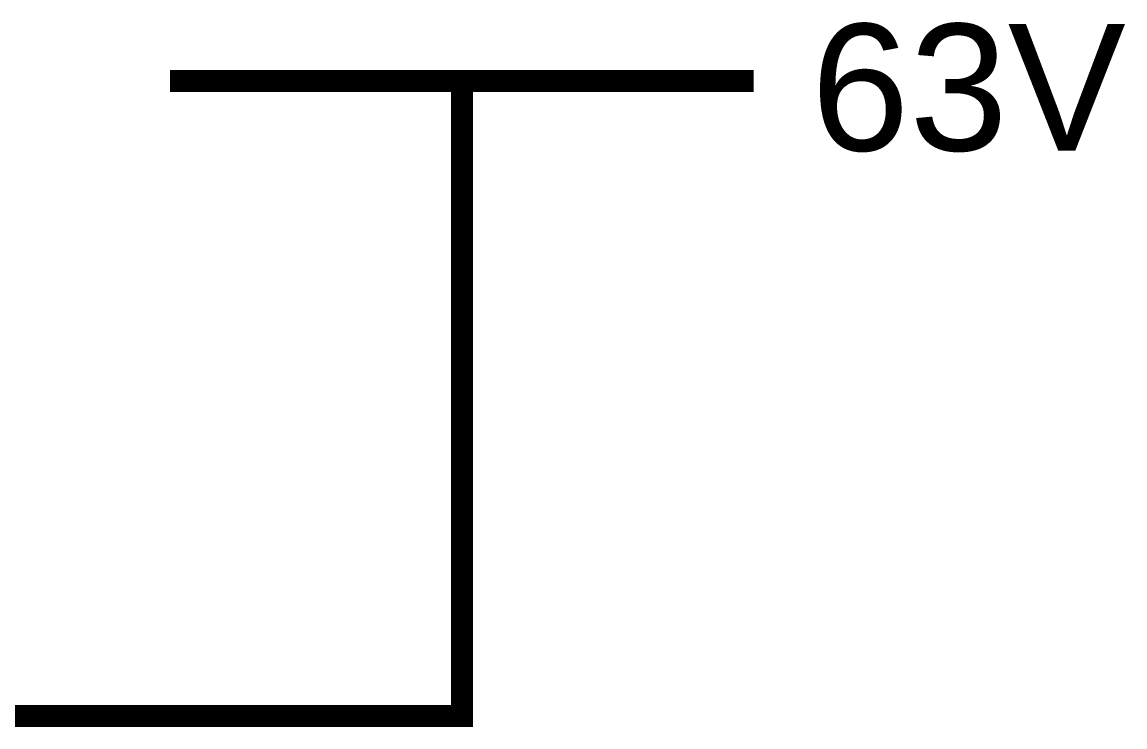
# Model space of a CAD drawing. Header units: millimetres. Extents: x 0 to 594, y 0 to 420.
# Drawn here: x 471.75 to 486.86, y 196.54 to 206.19 of the extents above; entities that cross this region are included whole.
import ezdxf

# ---------------------------------------------------------------- set-up
doc = ezdxf.new("R2010")
doc.units = ezdxf.units.MM
doc.layers.add('Sheet', color=255, linetype='Continuous')
doc.styles.get("Standard").update_dxf_attribs({"font": 'arial.ttf'})

msp = doc.modelspace()

# ---------------------------------------------------------------- linework, layer by layer
at = {"layer": 'Sheet', "color": 0, "const_width": 0.3}
for points in [[(473.778, 205.386), (477.778, 205.386)], [(477.778, 205.386), (481.778, 205.386)], [(477.778, 205.386), (477.778, 202.38)], [(460.782, 196.686), (477.778, 196.686), (477.778, 202.38)]]:
    msp.add_lwpolyline(points, dxfattribs=at)

# ---------------------------------------------------------------- texts
at = {"layer": 'Sheet', "color": 0}
msp.add_text('63V', height=1.7357, dxfattribs=at).set_placement((482.562, 204.433))

doc.saveas('drawing.dxf')
